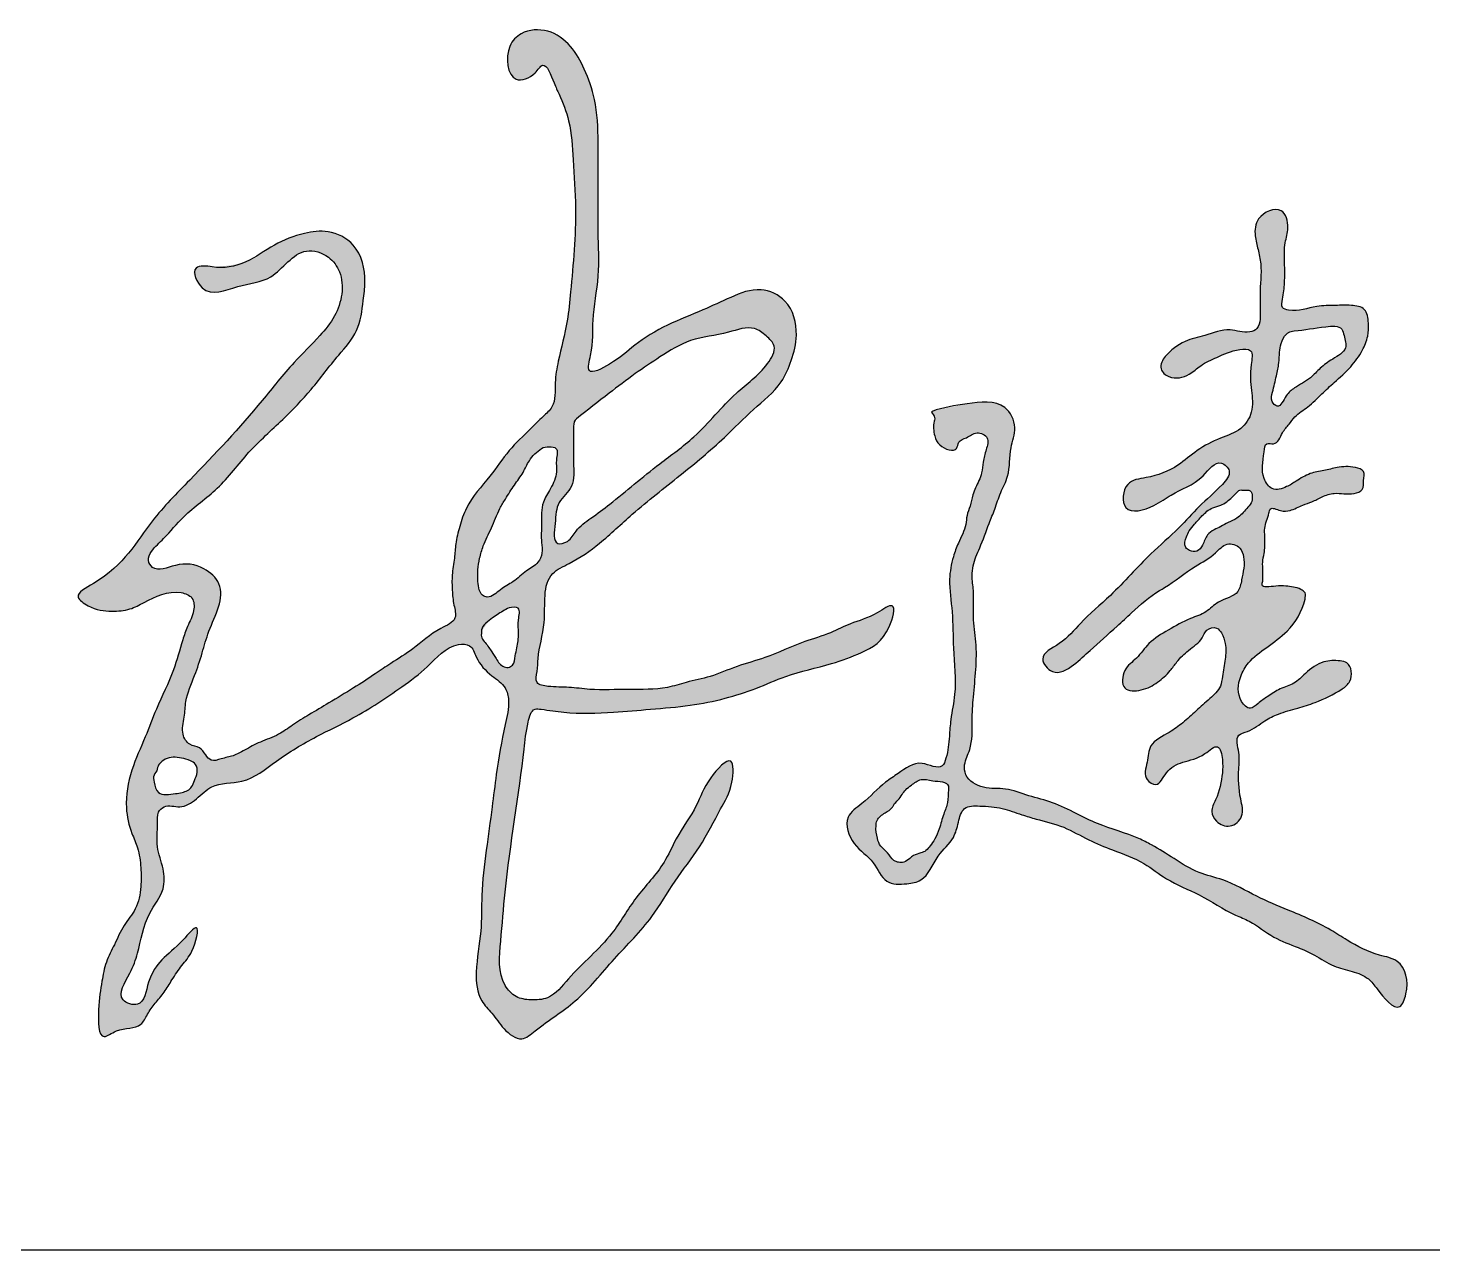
# Model space of a CAD drawing. Extents: x 30064 to 135164, y 17999 to 492668.
# Drawn here: x 110875 to 111765, y 93399 to 94173 of the extents above; entities that cross this region are included whole.
import ezdxf

# ---------------------------------------------------------------- set-up
doc = ezdxf.new("R2010")
doc.units = 0
doc.header["$LTSCALE"] = 1000
doc.header["$MEASUREMENT"] = 0
doc.layers.add('文字和字符', color=7, linetype='Continuous')

msp = doc.modelspace()

# ---------------------------------------------------------------- hatches: boundary and pattern name
at = {"layer": '文字和字符'}
h = msp.add_hatch(color=6, dxfattribs=at)
edge = h.paths.add_edge_path()
edge.add_spline(control_points=[(110992.05, 94021.71), (110992.28, 94021.67), (111017.17, 94022.82), (111029.92, 94036.47), (111048.63, 94043.16), (111066.48, 94045.61), (111085.33, 94035.94), (111089.84, 94016.17), (111087.33, 93998), (111085.42, 93980.56), (111069.83, 93963.8), (111055.59, 93944.19), (111036.12, 93923.92), (111014.35, 93904.97), (110997.1, 93880.74), (110975.28, 93866.48), (110963.29, 93851.01), (110954.31, 93843.35), (110950.58, 93836.08), (110956.01, 93827.5), (110970.38, 93834.87), (110985.75, 93832.92), (111003.1, 93817), (110990.72, 93795.71), (110985.76, 93776.96), (110980.86, 93762.02), (110974.82, 93748.96), (110974.81, 93736.12), (110971.91, 93726.65), (110976.9, 93718.38), (110984.26, 93717.79), (110987.66, 93712.98), (110991.4, 93707.75), (110998.37, 93710.48), (111005.35, 93711.62), (111013.45, 93716.04), (111022.67, 93721.19), (111033.77, 93724.68), (111043.26, 93731.89), (111053.97, 93738.34), (111066.94, 93746.09), (111081.09, 93754.5), (111094.14, 93762.99), (111106.42, 93771.45), (111121.1, 93780.35), (111132.18, 93791.33), (111147.8, 93797.4), (111144.79, 93808.12), (111143.98, 93816.79), (111143.77, 93826.94), (111145.59, 93836.61), (111146.12, 93847.02), (111148.78, 93857.61), (111153.85, 93873.3), (111167.58, 93887.52), (111179.39, 93905.59), (111191.91, 93917.21), (111200.74, 93926.38), (111210.05, 93934.29), (111208.65, 93948.14), (111211.84, 93966), (111217.21, 93984.95), (111220.15, 94017.51), (111223.38, 94051.57), (111220.69, 94087.78), (111219.56, 94112.03), (111213.09, 94128.61), (111208.06, 94138.96), (111202.9, 94153.93), (111195.74, 94142.06), (111179.61, 94136.33), (111177.04, 94160), (111188.69, 94171.89), (111205.53, 94173.07), (111219.91, 94162.32), (111228.74, 94146.3), (111235.76, 94125.85), (111236.69, 94105.57), (111236.55, 94086.38), (111236.65, 94067.46), (111236.26, 94043.44), (111237.84, 94016.16), (111232.27, 93989.17), (111233.84, 93971.8), (111228.11, 93951.7), (111248.36, 93961.91), (111259.69, 93972.99), (111280.45, 93985.75), (111301.58, 93993.46), (111320.4, 94002.67), (111338.65, 94009.94), (111358.7, 94000.6), (111363.82, 93980.29), (111359.49, 93962.83), (111352.01, 93945.24), (111334.29, 93931.57), (111314.21, 93910.76), (111288.07, 93889.07), (111260.69, 93868.03), (111238.92, 93847), (111222.01, 93835.23), (111200.09, 93825.54), (111205.03, 93798.09), (111198.19, 93778.35), (111198.28, 93766.18), (111196.07, 93757.17), (111207.5, 93755.37), (111217.79, 93755.72), (111235.12, 93753.16), (111255.73, 93754.53), (111276.61, 93753.54), (111293.36, 93759.05), (111308.54, 93761.84), (111324.51, 93769.1), (111345.15, 93774.45), (111364.15, 93783.88), (111382.82, 93788.92), (111397.96, 93797.03), (111409.91, 93799.41), (111426.42, 93811.55), (111420.26, 93786.32), (111405.16, 93777.48), (111381.27, 93768.89), (111358.23, 93764.23), (111336.62, 93754.28), (111316.45, 93747.84), (111294.05, 93743.37), (111270.31, 93741.59), (111243.81, 93739.12), (111220.08, 93738.41), (111204.31, 93740.99), (111194.31, 93742.21), (111191.07, 93729.63), (111187.43, 93693.88), (111178.83, 93644.8), (111175.12, 93596.13), (111172.43, 93571), (111184.06, 93558.48), (111194.21, 93556.88), (111207.45, 93557.86), (111222.26, 93577.32), (111244.23, 93594.78), (111259.83, 93623.15), (111277.44, 93640.44), (111286.51, 93661.87), (111299.47, 93679.21), (111304.42, 93695.68), (111322.97, 93715.49), (111321.84, 93691.26), (111312.78, 93676.44), (111301.7, 93653.78), (111284.68, 93633.01), (111269.97, 93606.74), (111246.17, 93583.79), (111224.25, 93555.78), (111202.84, 93543.2), (111187.5, 93529.78), (111175.99, 93538.82), (111170.21, 93548.38), (111159.93, 93558.24), (111158.37, 93577.86), (111162.99, 93599.52), (111162.32, 93625.63), (111165.52, 93651.82), (111169.15, 93677.3), (111172.34, 93703.92), (111176.14, 93726.36), (111180.74, 93744.52), (111178.14, 93756.66), (111167.58, 93763.17), (111159.81, 93771.61), (111156.46, 93782.89), (111141.16, 93782.76), (111129.68, 93768.35), (111107.96, 93752.4), (111084.7, 93737.01), (111056.7, 93723.88), (111033.65, 93710.21), (111013.91, 93693.46), (110992.71, 93695.51), (110982.63, 93684.41), (110972.35, 93677.92), (110962.69, 93681.7), (110956.86, 93675.75), (110957.8, 93666.41), (110956.01, 93654.3), (110961.49, 93641.16), (110962.26, 93625.42), (110949.05, 93610.42), (110946.24, 93590.25), (110940.33, 93573.75), (110929.47, 93557.53), (110949.01, 93551.46), (110950.53, 93570.2), (110960.26, 93584.04), (110970.84, 93591.47), (110985.43, 93609.31), (110980.22, 93587.26), (110972.79, 93579.55), (110966.68, 93570.51), (110961.85, 93562.11), (110955.89, 93555.33), (110951.01, 93548.73), (110946.04, 93537.99), (110933.67, 93540.68), (110919.69, 93529.4), (110919.69, 93554.06), (110921.64, 93566.76), (110924.36, 93581.48), (110930.42, 93592.6), (110935.42, 93604.5), (110944.61, 93614.94), (110947.16, 93628.24), (110946.99, 93641.26), (110945.52, 93652.88), (110939.94, 93664.75), (110936.13, 93681.45), (110940.06, 93702.85), (110949.4, 93722.7), (110957.24, 93744.26), (110967.46, 93763.85), (110972.09, 93781.96), (110976.34, 93794.58), (110980.8, 93802.55), (110980.61, 93812.84), (110966.26, 93818.01), (110952.95, 93811.46), (110939.65, 93804.12), (110926.87, 93803.2), (110916.06, 93804.64), (110902.91, 93813.87), (110935.35, 93829.86), (110947.77, 93856.32), (110986.08, 93894.89), (111016.33, 93927.16), (111041.65, 93959.67), (111058.64, 93976.04), (111073, 93993.15), (111076.87, 94014.29), (111065.94, 94029.59), (111045.95, 94035.67), (111032.28, 94012.18), (111008.15, 94011.19), (110987.84, 94000.16), (110975.35, 94024), (110991.93, 94021.73), (110992.05, 94021.71)], knot_values=[0, 0, 0, 0, 29.830329, 58.917813, 87.403057, 108.106156, 133.178165, 167.21185, 183.493575, 210.674955, 237.313626, 275.867732, 312.375317, 353.761043, 395.875537, 434.582879, 460.669761, 476.274997, 484.417806, 491.620343, 511.676156, 536.924503, 555.692553, 598.362356, 618.348177, 639.189191, 663.45492, 677.063063, 692.317653, 702.959274, 711.943659, 720.14469, 726.927846, 735.80548, 746.57076, 757.657127, 773.391329, 790.76732, 805.441898, 822.594095, 842.866694, 868.323001, 891.127033, 907.573393, 930.634575, 961.258613, 976.688727, 988.002723, 1001.170801, 1014.557807, 1029.617846, 1042.133039, 1057.768168, 1075.005198, 1109.99381, 1138.042246, 1164.89526, 1180.29965, 1191.874738, 1213.241442, 1232.349281, 1268.725268, 1294.322921, 1368.395782, 1410.724556, 1445.044845, 1469.944393, 1480.867815, 1499.328512, 1508.741629, 1526.286567, 1555.649157, 1570.573337, 1593.98259, 1617.984445, 1641.382666, 1669.439815, 1707.291974, 1725.035697, 1749.43332, 1786.029801, 1824.844218, 1863.911625, 1895.042411, 1908.396405, 1926.997455, 1954.733646, 1988.605585, 2022.407336, 2049.221687, 2076.673409, 2100.00089, 2131.565175, 2154.184674, 2175.023051, 2209.537897, 2244.846276, 2295.987218, 2350.394106, 2388.904508, 2420.906973, 2437.842954, 2481.538585, 2513.67034, 2525.068719, 2534.685067, 2544.923321, 2563.314623, 2581.768155, 2615.884833, 2650.046285, 2667.232328, 2688.872495, 2714.057646, 2739.784309, 2777.467879, 2801.534699, 2820.718126, 2846.219989, 2860.698517, 2879.243585, 2912.659008, 2940.608915, 2982.423161, 3010.685784, 3039.178412, 3070.401495, 3105.567192, 3138.040416, 3181.77967, 3202.070017, 3207.318711, 3220.228211, 3244.089956, 3371.102495, 3414.225609, 3453.462193, 3467.26996, 3480.300078, 3495.079726, 3519.973063, 3575.220664, 3613.131208, 3652.775903, 3675.917744, 3710.071084, 3737.577823, 3760.456026, 3779.026476, 3804.406012, 3842.427404, 3879.53793, 3916.903526, 3966.451123, 4017.131972, 4061.072175, 4074.638395, 4092.565028, 4109.947309, 4123.823044, 4149.665691, 4185.989873, 4217.238435, 4257.446297, 4295.790415, 4324.39685, 4369.00823, 4390.680082, 4401.809145, 4417.703641, 4439.204356, 4450.588858, 4460.404255, 4494.065203, 4522.530802, 4573.458554, 4609.521342, 4650.912748, 4685.917862, 4712.736046, 4730.120946, 4746.286022, 4759.95949, 4766.863435, 4776.672561, 4797.16942, 4817.291784, 4834.860476, 4859.323634, 4896.066848, 4914.918931, 4939.065769, 4952.349318, 4974.17708, 4996.946, 5022.500289, 5038.394722, 5059.260572, 5074.696393, 5090.132213, 5102.860644, 5115.363234, 5127.279907, 5137.839505, 5160.110254, 5171.91017, 5195.838718, 5221.384366, 5238.430758, 5255.298426, 5274.238989, 5291.838335, 5311.960699, 5328.55338, 5346.364767, 5359.960569, 5382.934513, 5416.477261, 5448.016954, 5474.30002, 5511.880375, 5539.40652, 5552.058861, 5566.94274, 5578.03298, 5588.729847, 5622.382906, 5636.081831, 5651.985781, 5673.57334, 5685.092373, 5703.046221, 5778.830378, 5827.289368, 5921.873186, 5965.463367, 5998.231583, 6019.778213, 6058.791881, 6074.951846, 6095.085564, 6133.666904, 6164.015928, 6195.290173, 6213.346315, 6227.672688, 6227.672688, 6227.672688, 6227.672688], degree=3, periodic=0)
edge = h.paths.add_edge_path(flags=16)
edge.add_spline(control_points=[(111200.68, 93906.69), (111200.58, 93906.63), (111191.79, 93899.3), (111189.37, 93891.16), (111183.1, 93883.31), (111178.4, 93875.72), (111173.09, 93866.83), (111169.3, 93856.5), (111163.95, 93846.42), (111161.39, 93837.36), (111160.14, 93830.26), (111160.24, 93823.89), (111160.7, 93818.51), (111162.23, 93813.63), (111168.57, 93811.5), (111174.51, 93817.85), (111183.32, 93822.06), (111190.33, 93829.21), (111198.39, 93833.28), (111201.68, 93840.49), (111200.16, 93848.84), (111201, 93859.47), (111200.14, 93871.83), (111206.96, 93881.42), (111210.92, 93890.76), (111209.51, 93898.94), (111211.58, 93907.03), (111205.71, 93908.44), (111200.72, 93906.72), (111200.68, 93906.69)], knot_values=[0, 0, 0, 0, 15.16178, 26.885115, 40.319645, 54.966413, 64.568744, 83.231373, 100.644648, 111.873825, 122.261764, 130.597594, 138.137919, 145.255344, 149.904189, 163.057972, 176.277051, 191.533217, 204.002706, 212.709306, 222.244258, 238.518955, 257.638434, 271.136509, 286.704711, 297.422187, 307.353728, 313.519692, 320.456367, 320.456367, 320.456367, 320.456367], degree=3, periodic=0)
edge = h.paths.add_edge_path(flags=16)
edge.add_spline(control_points=[(111222.77, 93925.56), (111223, 93925.73), (111244.43, 93942.46), (111258.97, 93953.52), (111276.61, 93965.39), (111295.44, 93977.11), (111316.19, 93978.49), (111333.63, 93985.32), (111342.88, 93978.37), (111350.63, 93970.95), (111340.93, 93954.55), (111320.62, 93940.78), (111300.92, 93915.25), (111277.23, 93898.58), (111259.56, 93884.23), (111245.29, 93872.35), (111232.73, 93863), (111222.65, 93855.93), (111218.71, 93847.55), (111207.14, 93844.63), (111209.89, 93860.72), (111209.75, 93872.73), (111222.31, 93882.45), (111220.75, 93895.85), (111220.85, 93907.07), (111221.35, 93915.27), (111220.36, 93920.97), (111222.73, 93925.52), (111222.77, 93925.56)], knot_values=[0, 0, 0, 0, 36.430419, 65.187197, 91.419752, 121.899033, 155.898168, 179.129599, 191.187594, 202.563458, 218.937757, 256.902618, 310.337733, 348.658026, 377.380118, 405.122206, 425.745844, 443.117225, 454.890005, 463.601594, 481.231921, 499.962837, 517.902498, 538.606138, 551.160941, 565.957672, 570.889886, 577.866804, 577.866804, 577.866804, 577.866804], degree=3, periodic=0)
edge = h.paths.add_edge_path(flags=16)
edge.add_spline(control_points=[(111162.62, 93790.46), (111162.61, 93790.57), (111168.49, 93800.19), (111174.93, 93802.68), (111180.16, 93806.15), (111187.98, 93806.59), (111185.36, 93797.02), (111186.47, 93789.47), (111185.44, 93781.54), (111183.84, 93775.11), (111183.55, 93769.78), (111179.46, 93767.45), (111174.61, 93768.88), (111171.79, 93773.99), (111168.64, 93778.51), (111165.68, 93783.38), (111162.01, 93785.51), (111162.62, 93790.44), (111162.62, 93790.46)], knot_values=[0, 0, 0, 0, 13.966431, 26.642221, 32.867363, 40.668687, 50.865474, 62.813241, 75.541774, 82.709236, 91.158043, 95.563358, 100.25464, 110.515602, 118.401257, 123.681007, 133.675528, 136.491121, 136.491121, 136.491121, 136.491121], degree=3, periodic=0)
edge = h.paths.add_edge_path(flags=16)
edge.add_spline(control_points=[(110957.19, 93703.53), (110957.2, 93703.61), (110962.73, 93713.12), (110971.19, 93710.81), (110977.59, 93709.29), (110982.3, 93706.69), (110982.99, 93701.15), (110980.73, 93696.74), (110979.17, 93691.1), (110973.74, 93688.67), (110966.83, 93687.81), (110957.34, 93685.98), (110955.31, 93694.72), (110954.29, 93699.24), (110957.19, 93703.48), (110957.19, 93703.53)], knot_values=[0, 0, 0, 0, 11.122688, 25.410392, 33.76565, 39.259742, 46.34399, 54.032835, 60.099225, 69.754386, 75.753906, 90.734986, 100.54138, 106.793197, 112.698594, 112.698594, 112.698594, 112.698594], degree=3, periodic=0)
h = msp.add_hatch(color=6, dxfattribs=at)
edge = h.paths.add_edge_path()
edge.add_spline(control_points=[(111595.89, 93964.98), (111596, 93965.11), (111608.52, 93976.67), (111621.6, 93977.7), (111635.77, 93983.94), (111646.79, 93979.11), (111655.06, 93982.32), (111656.64, 93992.13), (111655.21, 94005.37), (111657.45, 94020.41), (111654.78, 94032.7), (111652.29, 94041.99), (111653.13, 94054.36), (111670.68, 94061.98), (111674.86, 94046.67), (111671.07, 94036.33), (111671.53, 94024.41), (111671.76, 94012.21), (111670.78, 94003.48), (111668.92, 93995.6), (111679.35, 93992.66), (111689.63, 93997.32), (111703.32, 93997.24), (111713.05, 93997.73), (111723.58, 93996.11), (111724.84, 93986.15), (111724.64, 93977.42), (111720.6, 93967.72), (111713.39, 93957.75), (111703.87, 93949.43), (111694.78, 93940.99), (111687.03, 93933.05), (111678.68, 93928.18), (111674.3, 93921.64), (111669.43, 93916.77), (111666.94, 93908.23), (111659.01, 93911.01), (111658.28, 93899.34), (111655.89, 93890.75), (111663.24, 93879.14), (111672.51, 93881.98), (111679.64, 93886.48), (111687.15, 93891.28), (111696.33, 93892.44), (111705.77, 93895.19), (111713.97, 93895.58), (111722.98, 93892.8), (111721.17, 93886.35), (111721.91, 93880.1), (111712.92, 93876.9), (111704.53, 93879.27), (111695.35, 93876.44), (111689.26, 93872.79), (111682.16, 93870.83), (111675.88, 93867.07), (111669.1, 93866.68), (111662.34, 93870.24), (111661.16, 93862.89), (111658.55, 93857.89), (111659.03, 93850.54), (111659.08, 93845.25), (111658.57, 93839.76), (111657.4, 93834.79), (111657.75, 93829.86), (111657.54, 93825.8), (111657.94, 93822.86), (111656, 93817.77), (111666.07, 93819.93), (111673.1, 93819.49), (111679.9, 93818.77), (111685.18, 93815.33), (111683.33, 93804.14), (111675.5, 93791.76), (111660.65, 93780.82), (111649.04, 93772.79), (111642.21, 93760.72), (111640.89, 93749), (111649.52, 93740.22), (111655.25, 93745.91), (111661.2, 93749.81), (111668.56, 93754.8), (111677.87, 93757.29), (111685.48, 93765.26), (111694.92, 93772.35), (111704.61, 93772.47), (111713.92, 93770.94), (111714.96, 93759.46), (111704.66, 93751.68), (111693.25, 93746.4), (111679.46, 93741.81), (111668.45, 93739.2), (111657.71, 93733.92), (111650.87, 93727.69), (111639.45, 93725.32), (111643.39, 93713.56), (111642.01, 93700.98), (111642.48, 93687.44), (111646.63, 93673.68), (111637.29, 93665.57), (111628.3, 93669.29), (111624.01, 93677.01), (111629.85, 93687.02), (111632.1, 93698.48), (111632.55, 93708.96), (111629.95, 93721.18), (111618.86, 93710.36), (111607.88, 93708.83), (111596.28, 93703.34), (111591.81, 93691.37), (111581.37, 93697.61), (111584.98, 93707.81), (111585.26, 93720.46), (111597.81, 93725.85), (111607.26, 93732.91), (111615.59, 93740.55), (111623.65, 93747.85), (111631.28, 93754.46), (111632.11, 93764.01), (111634.17, 93772.7), (111634.55, 93782.3), (111632.28, 93789.03), (111628.32, 93794.06), (111621.45, 93792.43), (111618.97, 93784.43), (111610.64, 93779.35), (111603.84, 93772.47), (111598.47, 93764.76), (111591.04, 93758.03), (111581.88, 93753.05), (111567.63, 93752.46), (111568.93, 93767.41), (111578.48, 93773.58), (111585.49, 93784.51), (111598.16, 93791.78), (111609.97, 93798.76), (111622.04, 93802.28), (111629.76, 93811.18), (111642.37, 93813.04), (111644.73, 93825.98), (111646.84, 93835.13), (111643.55, 93844.9), (111634.09, 93847.76), (111626.6, 93838.21), (111612.23, 93831.21), (111601.2, 93821.86), (111586.78, 93813.53), (111576.91, 93804.98), (111562.98, 93791.62), (111550.11, 93780.81), (111538.65, 93769.48), (111525.35, 93761.37), (111514.1, 93775.63), (111531.86, 93783.44), (111542.91, 93797.93), (111564.51, 93815.57), (111583.21, 93837.63), (111603.53, 93854.61), (111617.67, 93870.9), (111629.09, 93880.23), (111638.95, 93891.67), (111628.93, 93901.19), (111617.78, 93884.32), (111601.95, 93879.79), (111588.66, 93869.16), (111567.28, 93863.37), (111569.43, 93886.63), (111587.45, 93888.08), (111602.66, 93894.07), (111616.21, 93906.14), (111629.8, 93913.45), (111644.08, 93917.63), (111652.08, 93929.88), (111650.3, 93944.73), (111649.15, 93956.06), (111652.27, 93970.01), (111639.19, 93969.48), (111630.01, 93964.93), (111618.68, 93960.12), (111610.58, 93952.23), (111600.18, 93950.29), (111590.68, 93956.35), (111595.83, 93964.91), (111595.89, 93964.98)], knot_values=[0, 0, 0, 0, 21.814226, 40.014518, 62.705103, 80.181203, 87.059593, 95.960741, 117.525979, 144.48919, 157.446323, 169.514731, 184.787555, 205.834293, 221.965238, 235.360358, 252.742704, 270.71375, 285.202589, 292.391017, 298.294038, 323.168932, 339.890762, 353.677583, 365.620364, 378.129251, 389.526685, 402.989381, 420.611403, 440.531037, 455.37129, 472.336878, 486.5792, 494.822314, 504.352288, 516.704907, 522.699181, 530.27695, 553.639261, 565.149337, 577.864888, 587.528817, 601.603428, 613.797645, 625.753182, 641.937729, 649.9788, 657.766267, 665.645468, 673.686615, 691.069983, 702.267642, 712.223711, 720.551303, 732.907569, 741.299569, 750.370401, 754.159277, 767.819998, 775.008381, 783.993926, 790.014194, 797.893351, 805.081778, 810.473088, 814.666318, 817.720913, 829.769177, 838.760629, 852.283854, 856.964277, 862.355586, 894.641394, 917.573479, 938.655869, 952.338385, 974.413595, 984.091028, 992.098792, 1002.565424, 1015.429981, 1028.359865, 1041.617731, 1060.692449, 1075.149999, 1081.330321, 1097.650211, 1107.252151, 1133.82575, 1149.932866, 1167.658992, 1180.945792, 1198.851742, 1207.212315, 1222.48382, 1236.906949, 1263.262694, 1278.557776, 1291.815576, 1304.435541, 1313.922398, 1324.654884, 1349.142625, 1361.020488, 1372.838601, 1385.371679, 1406.33795, 1423.525104, 1437.340436, 1446.079862, 1461.351368, 1476.168885, 1496.200813, 1510.803882, 1526.560496, 1542.662576, 1557.114579, 1565.766985, 1581.249459, 1594.824166, 1604.755407, 1610.756543, 1619.414177, 1627.419657, 1643.634371, 1658.03725, 1667.713087, 1682.728431, 1698.677316, 1713.209272, 1728.480822, 1743.495369, 1760.340716, 1781.062409, 1803.083586, 1817.90876, 1831.829559, 1851.204785, 1861.937228, 1882.369986, 1890.726834, 1902.273459, 1915.005119, 1936.427946, 1969.389218, 1974.338724, 2005.754245, 2023.168452, 2055.026844, 2074.268902, 2093.867831, 2107.78631, 2127.599717, 2153.412209, 2189.440129, 2240.453356, 2274.08225, 2299.89394, 2328.106323, 2341.387876, 2350.989816, 2370.530551, 2403.28468, 2421.19063, 2445.869309, 2466.302067, 2483.491087, 2513.600141, 2534.81948, 2557.988589, 2577.732832, 2594.915337, 2613.696208, 2636.660478, 2648.798069, 2658.352665, 2679.53953, 2695.582632, 2708.030864, 2726.091721, 2735.787779, 2747.159611, 2747.159611, 2747.159611, 2747.159611], degree=3, periodic=0)
edge = h.paths.add_edge_path(flags=16)
edge.add_spline(control_points=[(111642.59, 93880.05), (111642.55, 93880), (111636.64, 93874.29), (111632.55, 93870.73), (111624.66, 93869.21), (111619.34, 93864.35), (111614.81, 93859.13), (111611.16, 93854.87), (111608.82, 93850.17), (111607.52, 93844.66), (111611.6, 93841.46), (111616.46, 93840.88), (111620.27, 93845.95), (111621.66, 93851.82), (111626.59, 93855.34), (111631.4, 93857.07), (111635.83, 93860.2), (111642.49, 93862.32), (111646.41, 93867.71), (111650.66, 93871.94), (111651.35, 93876.08), (111650, 93880.97), (111646.41, 93880.24), (111642.61, 93880.07), (111642.59, 93880.05)], knot_values=[0, 0, 0, 0, 8.439041, 20.62857, 28.097042, 39.877603, 49.765051, 57.178901, 62.854461, 72.258155, 76.58164, 82.950578, 90.312624, 100.188639, 107.6845, 114.090351, 121.535477, 130.11106, 142.317774, 148.462757, 154.387511, 159.526625, 165.895648, 169.459976, 169.459976, 169.459976, 169.459976], degree=3, periodic=0)
edge = h.paths.add_edge_path(flags=16)
edge.add_spline(control_points=[(111672.65, 93979.04), (111672.6, 93978.99), (111668.56, 93972.98), (111668.39, 93967.48), (111667.93, 93960.34), (111666.16, 93951.99), (111664.42, 93944.05), (111662.28, 93936.87), (111668.43, 93931.04), (111671.89, 93940.75), (111678.77, 93946.03), (111687.4, 93950.34), (111694.24, 93958.07), (111701.73, 93963.55), (111711.96, 93968.89), (111709.37, 93977.03), (111707.77, 93984.91), (111692.9, 93983.58), (111682.63, 93980.94), (111674.74, 93981.22), (111672.67, 93979.05), (111672.65, 93979.04)], knot_values=[0, 0, 0, 0, 9.334311, 17.140719, 26.361451, 38.018579, 52.789195, 61.01517, 67.124154, 79.068588, 89.242621, 105.885881, 117.802758, 131.460083, 146.451071, 157.202444, 163.309657, 177.435607, 205.630785, 210.588468, 213.165382, 213.165382, 213.165382, 213.165382], degree=3, periodic=0)
h = msp.add_hatch(color=6, dxfattribs=at)
edge = h.paths.add_edge_path()
edge.add_spline(control_points=[(111448.12, 93930.22), (111448.36, 93930.3), (111473.36, 93936.2), (111493.06, 93938.04), (111502.75, 93920.11), (111496.53, 93905.68), (111498.03, 93890.98), (111491.3, 93878.89), (111488.15, 93868.65), (111483.36, 93857.11), (111479.87, 93846.85), (111474.93, 93836.36), (111472.82, 93827.06), (111475.1, 93814.35), (111473.54, 93800.22), (111477.59, 93777.88), (111474.66, 93755.74), (111473.2, 93733.15), (111474.03, 93718.19), (111468.14, 93707.76), (111469.2, 93697.08), (111480.86, 93690.39), (111495.22, 93692.08), (111509.46, 93686.17), (111524.97, 93682.82), (111539.02, 93675.57), (111556.71, 93666.74), (111573.6, 93662.52), (111589.56, 93654.42), (111601.8, 93646.55), (111616.24, 93637.39), (111635.34, 93633.4), (111653.03, 93622.74), (111676.26, 93613.25), (111695.9, 93604.97), (111714.01, 93593.11), (111727.64, 93585.97), (111747.37, 93582.49), (111750.93, 93565.85), (111743.62, 93547.16), (111731.47, 93562.28), (111724.61, 93571.75), (111714.02, 93575.75), (111701.82, 93578.17), (111691.42, 93585.62), (111678.5, 93591.24), (111663.69, 93596.45), (111652.08, 93606.35), (111635.06, 93612.89), (111618.76, 93624.13), (111597.85, 93632.16), (111581.62, 93645.31), (111564.13, 93651.65), (111546.83, 93658.45), (111531.74, 93667.62), (111516.8, 93670.96), (111503.88, 93674.9), (111492.17, 93679.31), (111480.42, 93680.16), (111467.36, 93680.41), (111464.71, 93669.38), (111461.98, 93658.21), (111450.15, 93648.6), (111444.92, 93633.02), (111431.09, 93630.45), (111417.43, 93630.27), (111411.55, 93646.43), (111397.62, 93654.23), (111391.07, 93673.07), (111406.55, 93683.09), (111415.56, 93693.58), (111428.53, 93701.75), (111439.53, 93710.82), (111453.94, 93701.85), (111458.29, 93713.6), (111459, 93723.05), (111459.96, 93736.79), (111464.07, 93755.09), (111461.05, 93778.08), (111461.64, 93802.43), (111458.16, 93821.75), (111460.81, 93836.51), (111465.01, 93847.86), (111469.72, 93856.07), (111469.92, 93864.49), (111472.61, 93870.41), (111473.85, 93878.2), (111477.24, 93884.86), (111480.01, 93891.68), (111480.27, 93898.6), (111482.2, 93905.47), (111484.95, 93913.92), (111475.98, 93918.2), (111470.84, 93913.29), (111464.46, 93911.84), (111464.23, 93903.29), (111452.6, 93907.42), (111449.15, 93915.24), (111448.97, 93922.26), (111450.03, 93926.85), (111448.09, 93930.21), (111448.12, 93930.22)], knot_values=[0, 0, 0, 0, 31.567408, 64.804615, 84.514899, 102.449572, 127.665217, 143.393176, 158.761139, 172.306084, 195.386314, 203.777391, 220.63047, 233.896682, 257.032253, 279.176201, 327.700844, 348.661996, 374.096735, 388.033075, 396.915328, 415.877792, 435.250381, 456.66983, 478.431065, 501.305126, 522.015154, 560.722472, 573.046245, 596.2976, 621.456877, 643.421109, 676.452722, 706.559804, 747.979879, 764.804525, 796.369237, 812.756663, 842.42195, 854.740888, 879.873646, 891.588111, 907.370515, 923.988969, 943.623296, 959.405623, 982.733778, 1008.381509, 1021.700495, 1058.208083, 1090.24983, 1114.093944, 1144.201026, 1166.925646, 1191.573171, 1217.002209, 1229.971469, 1248.063792, 1268.029249, 1281.440462, 1294.753802, 1308.690116, 1329.858381, 1355.865323, 1368.43417, 1386.209945, 1406.30905, 1430.06276, 1453.845898, 1470.989804, 1499.087867, 1512.54167, 1535.266273, 1553.042048, 1560.571233, 1580.172383, 1594.917168, 1617.197884, 1657.975453, 1689.943564, 1718.67234, 1738.776712, 1751.36341, 1769.195262, 1777.025624, 1785.794542, 1795.901638, 1809.568461, 1816.675984, 1826.397683, 1837.686133, 1847.881877, 1857.816128, 1868.115168, 1875.917125, 1881.585263, 1896.597226, 1905.82176, 1918.671785, 1923.218896, 1927.782629, 1927.782629, 1927.782629, 1927.782629], degree=3, periodic=0)
edge = h.paths.add_edge_path(flags=17)
edge.add_spline(control_points=[(111418.38, 93675.81), (111418.32, 93675.77), (111412.65, 93672.12), (111412.55, 93666.15), (111412.98, 93660.44), (111415.22, 93654.1), (111420.48, 93650.87), (111422.73, 93645.75), (111426.95, 93644.31), (111430.76, 93644.26), (111433.63, 93646.7), (111436.83, 93649.26), (111440.55, 93650.21), (111444.58, 93651.69), (111447.1, 93655.36), (111450.46, 93659.58), (111453.12, 93666.55), (111455.06, 93674.42), (111458.57, 93682.47), (111458.2, 93688.37), (111458.98, 93695.83), (111448.9, 93695.5), (111441.23, 93698.05), (111435.57, 93693.82), (111431.5, 93690.78), (111428.95, 93687.26), (111426.85, 93683.84), (111423.97, 93681.64), (111422.71, 93678.17), (111418.43, 93675.85), (111418.38, 93675.81)], knot_values=[0, 0, 0, 0, 9.663903, 14.696519, 25.589324, 33.287033, 41.448102, 50.312117, 54.669885, 59.317586, 65.471876, 69.610934, 76.339168, 81.250991, 86.994431, 94.228062, 103.814692, 117.550507, 128.275999, 139.362893, 142.658643, 157.109971, 167.517587, 177.222957, 183.783609, 188.977779, 195.04957, 200.641099, 203.083872, 211.139425, 211.139425, 211.139425, 211.139425], degree=3, periodic=0)

# ---------------------------------------------------------------- linework, layer by layer
msp.add_line((105180.82, 93398.87), (113180.82, 93398.87))
at = {"layer": '文字和字符', "color": 6}
for points, start_tangent, end_tangent in [([(110992.05, 94021.71), (111013.31, 94024.9), (111031.38, 94035.52), (111050.51, 94042.96), (111065.39, 94044.02), (111081.34, 94035.52), (111088.78, 94012.15), (111087.72, 94000.47), (111083.46, 93981.35), (111072.15, 93965.84), (111054.76, 93944.17), (111036.69, 93925.04), (111015.3, 93904.26), (110995.24, 93881.49), (110973.98, 93863.43), (110961.22, 93849.62), (110953.58, 93841.37), (110951.65, 93835.83), (110954.26, 93831.35), (110968.66, 93832.63), (110986.73, 93830.5), (110996.3, 93820.94), (110989.96, 93790.85), (110985.66, 93777.11), (110980.85, 93762.88), (110975.32, 93746.29), (110974.34, 93736.53), (110973.52, 93725.57), (110977.84, 93719.23), (110983.89, 93716.93), (110987.93, 93712.61), (110991.38, 93709.16), (110997.72, 93710.02), (111005.22, 93712.03), (111012.42, 93715.49), (111022.5, 93720.67), (111034.03, 93725.57), (111042.87, 93731.37), (111053.33, 93737.95), (111065.87, 93745.44), (111081.57, 93754.94), (111095.36, 93763.88), (111105.2, 93770.49), (111119.03, 93779.7), (111136.89, 93792.66), (111145.83, 93799.28), (111145.21, 93807.41), (111144.09, 93816.84), (111144.09, 93826.48), (111145.44, 93837.25), (111146.34, 93846.23), (111148.81, 93857.22), (111153.07, 93868.89), (111167.99, 93889.21), (111180.21, 93905.31), (111193.7, 93919.19), (111201.62, 93926.97), (111207.27, 93933.1), (111209.36, 93948.36), (111211.29, 93961.99), (111216.97, 93987.59), (111219.11, 94005.91), (111222.19, 94059.2), (111220.71, 94089.67), (111217.84, 94114.23), (111211.79, 94131.13), (111208.59, 94138.32), (111201.39, 94149.51), (111196.6, 94144.71), (111184.6, 94140.72), (111180.6, 94161.5), (111187.8, 94169.49), (111204.59, 94171.09), (111218.99, 94161.5), (111227.78, 94147.11), (111234.18, 94127.93), (111236.58, 94100.76), (111236.58, 94087.97), (111236.58, 94070.39), (111236.58, 94044.02), (111236.58, 94016.04), (111233.38, 93988.07), (111231.78, 93965.69), (111230.98, 93956.1), (111243.78, 93960.1), (111259.77, 93972.09), (111280.57, 93984.88), (111302.96, 93994.47), (111320.55, 94002.46), (111339.74, 94007.25), (111354.94, 94000.06), (111362.14, 93978.48), (111358.94, 93962.5), (111352.54, 93948.91), (111334.95, 93931.33), (111316.55, 93913.75), (111288.56, 93889.77), (111258.17, 93865), (111237.38, 93846.62), (111218.19, 93833.83), (111207.79, 93827.44), (111202.33, 93796.42), (111198.47, 93773.59), (111197.84, 93765.4), (111197.84, 93758.47), (111204.77, 93755.95), (111218.01, 93755.32), (111231.25, 93754.06), (111255.83, 93754.06), (111280.42, 93755.32), (111292.4, 93758.47), (111307.53, 93762.25), (111324.55, 93768.55), (111342.2, 93774.22), (111367.42, 93784.3), (111383.81, 93789.97), (111396.42, 93795.64), (111413.44, 93802.57), (111422.89, 93806.98), (111421, 93793.75), (111403.35, 93777.37), (111384.44, 93770.44), (111355.44, 93762.25), (111336.53, 93754.69), (111316.98, 93748.39), (111294.92, 93743.98), (111269.7, 93741.46), (111246.38, 93739.57), (111214.86, 93739.57), (111200.36, 93741.46), (111196.58, 93741.46), (111192.16, 93733.27), (111189.64, 93716.26), (111177.64, 93625.52), (111174.82, 93594.57), (111177.64, 93566.44), (111184.68, 93559.4), (111193.83, 93557.29), (111204.38, 93558.7), (111217.76, 93570.66), (111245.21, 93599.5), (111260.69, 93622), (111278.29, 93644.51), (111286.03, 93659.28), (111298.7, 93680.38), (111307.85, 93697.97), (111320.52, 93708.52), (111321.22, 93695.16), (111314.18, 93678.27), (111300.81, 93654.36), (111285.33, 93632.55), (111270.55, 93610.05), (111246.88, 93583.31), (111221.98, 93556.59), (111196.64, 93537.6), (111188.2, 93532.67), (111176.93, 93539.01), (111169.19, 93548.85), (111162.86, 93556.59), (111159.34, 93574.88), (111162.15, 93600.9), (111162.86, 93623.41), (111165.67, 93652.25), (111169.36, 93679.63), (111172.01, 93700.08), (111177.64, 93731.73), (111179.75, 93747.21), (111177.64, 93754.94), (111169.19, 93762.68), (111159.34, 93774.64), (111155.12, 93781.67), (111148.08, 93782.38), (111128.26, 93768.39), (111112.18, 93755.65), (111081.21, 93735.95), (111058.08, 93724.1), (111032.65, 93708.52), (111010.83, 93695.86), (110991.82, 93692.34), (110981.97, 93684.61), (110971.41, 93679.68), (110961.56, 93679.68), (110958.04, 93676.16), (110957.34, 93669.13), (110957.34, 93654.36), (110960.85, 93640.29), (110960.85, 93627.63), (110952.41, 93612.16), (110944.67, 93586.84), (110939.74, 93574.17), (110935.52, 93557.29), (110944.67, 93554.48), (110951.7, 93568.55), (110960.15, 93582.61), (110973.52, 93595.28), (110981.97, 93603.01), (110979.15, 93588.24), (110972.82, 93579.1), (110966.49, 93569.95), (110961.56, 93562.22), (110955.93, 93555.18), (110951, 93548.15), (110946.78, 93541.82), (110931.29, 93537.6), (110923.55, 93534.08), (110920.03, 93550.96), (110922.14, 93569.25), (110924.96, 93581.21), (110930.01, 93592.26), (110936.22, 93604.42), (110943.26, 93614.97), (110946.78, 93629.04), (110946.78, 93641), (110944.67, 93653.66), (110941.15, 93662.8), (110937.63, 93678.98), (110941.15, 93702.89), (110949.59, 93723.99), (110956.63, 93741.58), (110967.45, 93766.41), (110973.31, 93785.36), (110976.39, 93793.94), (110980.21, 93803.96), (110979.17, 93811.89), (110972.28, 93815.33), (110948.83, 93809.13), (110939.87, 93805), (110928.49, 93803.62), (110913.32, 93807.06), (110907.11, 93812.58), (110916.77, 93821.19), (110954.21, 93860.95), (110977.79, 93886.71), (111023.69, 93937.09), (111043.89, 93961.16), (111060.2, 93978.23), (111069.52, 93990.65), (111072.63, 94018.59), (111065.64, 94027.91), (111051.66, 94031.79), (111029.13, 94015.49), (111008.16, 94009.28), (110985.64, 94008.5), (110981.75, 94020.92), (110992.05, 94021.71)], (0.984905, -0.173097), (0.984905, -0.173097)), ([(111595.89, 93964.98), (111608.41, 93974.47), (111620.94, 93978.36), (111636.92, 93981.81), (111649.45, 93980.52), (111653.94, 93982.62), (111655.93, 93988.72), (111655.93, 94004.26), (111656.36, 94023.69), (111654.66, 94032.87), (111652.91, 94041.39), (111655.07, 94052.18), (111669.32, 94057.36), (111673.64, 94046.57), (111671.91, 94037.07), (111671.48, 94024.55), (111671.48, 94011.6), (111670.19, 94001.24), (111670.19, 93996.06), (111674.07, 93994.33), (111691.85, 93996.64), (111703.88, 93997.35), (111713.82, 93997.35), (111722.02, 93994.76), (111724.62, 93986.13), (111724.18, 93977.93), (111720.73, 93968.86), (111713.38, 93958.5), (111703.02, 93948.57), (111695.2, 93941.27), (111686.17, 93933.03), (111678.08, 93926.71), (111674.38, 93922.07), (111670.19, 93916.63), (111664.57, 93909.72), (111660.25, 93909.72), (111658.52, 93904.54), (111658.52, 93887.7), (111663.71, 93881.23), (111672.78, 93882.52), (111678.83, 93885.98), (111687.77, 93890.75), (111696.35, 93892.68), (111704.74, 93894.61), (111716.41, 93894.61), (111721.59, 93892.02), (111721.59, 93886.41), (111720.73, 93880.8), (111715.54, 93878.21), (111703.02, 93878.21), (111695.24, 93876.05), (111688.79, 93872.91), (111683.15, 93870.87), (111674.94, 93867.41), (111668.89, 93867.41), (111662.41, 93868.28), (111661.55, 93865.69), (111658.95, 93856.19), (111658.95, 93851.01), (111658.95, 93844.53), (111658.52, 93840.22), (111657.66, 93834.61), (111657.66, 93829.42), (111657.66, 93825.54), (111657.66, 93822.52), (111657.23, 93820.36), (111665.87, 93819.5), (111672.35, 93819.5), (111681.85, 93817.34), (111684.44, 93815.18), (111684.44, 93811.29), (111673.06, 93791), (111660.21, 93780.61), (111648.59, 93770.82), (111643.69, 93762.26), (111644.3, 93746.37), (111649.81, 93742.09), (111654.71, 93745.15), (111660.81, 93749.57), (111668.78, 93754.32), (111677.34, 93757.98), (111684.68, 93764.1), (111696.31, 93771.44), (111706.71, 93772.05), (111710.99, 93770.82), (111712.83, 93759.21), (111707.93, 93754.32), (111690.8, 93745.76), (111679.79, 93742.09), (111667.55, 93738.42), (111658.99, 93734.14), (111647.98, 93727.41), (111642.47, 93724.97), (111642.47, 93713.96), (111642.47, 93703.57), (111643.69, 93684.62), (111644.3, 93673.61), (111636.96, 93667.5), (111628.4, 93670.55), (111625.34, 93676.67), (111627.79, 93684), (111632.07, 93701.12), (111632.07, 93709.68), (111629.01, 93717.63), (111621.06, 93713.35), (111606.98, 93707.85), (111596.58, 93701.12), (111589.85, 93693.79), (111584.35, 93696.84), (111584.35, 93707.85), (111586.79, 93718.24), (111598.42, 93726.8), (111606.98, 93732.92), (111615.49, 93740.44), (111624.11, 93748.2), (111630.84, 93756.15), (111632.07, 93762.26), (111633.9, 93773.27), (111633.9, 93783.05), (111631.46, 93789.78), (111628.4, 93792.84), (111622.28, 93791.61), (111619.22, 93786.72), (111610.65, 93778.77), (111603.31, 93771.44), (111599.03, 93765.93), (111591.08, 93758.6), (111580.68, 93753.7), (111570.27, 93754.93), (111570.27, 93765.93), (111577.62, 93773.88), (111585.57, 93783.05), (111597.81, 93791.61), (111611.88, 93798.95), (111621.67, 93803.23), (111629.62, 93809.34), (111641.86, 93816.07), (111644.3, 93823.41), (111645.53, 93838.08), (111643.08, 93843.58), (111635.13, 93846.03), (111627.79, 93840.53), (111614.94, 93831.97), (111595.36, 93818.51), (111592.3, 93816.68), (111574.56, 93802.62), (111565.38, 93794.06), (111548.25, 93778.77), (111537.85, 93769.6), (111524.39, 93765.32), (111518.27, 93773.27), (111528.67, 93783.05), (111542.13, 93795.89), (111561.1, 93813.62), (111586.79, 93839.91), (111604.54, 93856.42), (111617.38, 93869.87), (111632.07, 93883.94), (111636.35, 93892.5), (111631.46, 93897.39), (111619.83, 93889.44), (111599.64, 93877.21), (111588.63, 93870.48), (111570.89, 93869.26), (111572.11, 93883.94), (111583.73, 93888.22), (111603.92, 93896.16), (111616.16, 93905.34), (111630.84, 93913.28), (111643.69, 93919.4), (111650.42, 93929.79), (111650.5, 93943.33), (111650.29, 93959.87), (111649.91, 93968.61), (111643.06, 93969.37), (111628.62, 93964.43), (111618.35, 93959.11), (111611.13, 93953.79), (111598.2, 93952.27), (111593.26, 93957.21), (111595.89, 93964.98)], (0.662995, 0.748624), (0.662995, 0.748624)), ([(111222.77, 93925.56), (111243.5, 93941.67), (111260.08, 93954.1), (111275.74, 93964.68), (111295.13, 93975.02), (111319.04, 93980.34), (111335.63, 93982.64), (111343, 93978.03), (111348.06, 93971.59), (111343.92, 93960.54), (111324.11, 93941.67), (111297.23, 93914.1), (111275.56, 93896.97), (111259.4, 93884.04), (111243.88, 93871.44), (111231.98, 93862.54), (111222.54, 93854.32), (111217.04, 93847.85), (111210.9, 93846.56), (111209.28, 93859.16), (111211.87, 93872.41), (111219.63, 93882.75), (111220.92, 93897.62), (111220.92, 93906.66), (111220.92, 93917.33), (111220.92, 93920.88), (111222.77, 93925.56)], (0.790786, 0.612093), (0.790786, 0.612093)), ([(111672.65, 93979.04), (111669.36, 93973.17), (111668.37, 93967.63), (111667.83, 93961.01), (111666.31, 93952.75), (111663.87, 93942.39), (111663.58, 93936.46), (111666.83, 93933.5), (111672.46, 93940.02), (111677.79, 93945.05), (111687.87, 93951.56), (111694.09, 93957.48), (111701.97, 93963.37), (111710.08, 93970.51), (111709.19, 93978.21), (111707.71, 93982.35), (111697.64, 93983.83), (111677.5, 93981.17), (111674.04, 93980.27), (111672.65, 93979.04)], (-0.774883, -0.632104), (-0.774883, -0.632104)), ([(111448.12, 93930.22), (111470.37, 93934.99), (111494.2, 93932.6), (111500.56, 93919.9), (111498.17, 93907.2), (111496.02, 93889.16), (111491.64, 93878.7), (111487.85, 93868.3), (111484.31, 93859.2), (111478.31, 93843.68), (111475.93, 93838.13), (111473.55, 93826.22), (111474.34, 93816.69), (111474.34, 93800.02), (111475.93, 93784.14), (111474.34, 93749.21), (111473.55, 93734.12), (111471.96, 93715.86), (111468.78, 93706.33), (111469.57, 93699.98), (111480.7, 93692.04), (111494.61, 93690.89), (111509.46, 93686.67), (111524.5, 93682.23), (111539.49, 93675.37), (111552.99, 93669.02), (111579.21, 93659.49), (111587.15, 93655.52), (111601.45, 93646.79), (111617.34, 93638.05), (111632.44, 93633.29), (111653.89, 93622.97), (111673.75, 93614.24), (111700.76, 93601.53), (111711.09, 93595.18), (111731.74, 93585.66), (111742.87, 93581.69), (111748.43, 93561.04), (111744.46, 93553.1), (111730.16, 93564.22), (111724.59, 93570.57), (111714.27, 93575.33), (111702.79, 93578.77), (111690.43, 93585.66), (111680.1, 93590.42), (111664.69, 93597.14), (111649.12, 93607.09), (111640.38, 93611.06), (111617.34, 93623.76), (111596.69, 93634.09), (111582.39, 93643.61), (111562.53, 93652.35), (111547.43, 93658.7), (111531.54, 93666.64), (111513.99, 93671.9), (111505.05, 93674.63), (111492.61, 93678.55), (111478.31, 93680.13), (111468.78, 93678.55), (111464.81, 93669.81), (111461.63, 93660.28), (111452.1, 93648.38), (111440.97, 93633.29), (111432.23, 93630.91), (111419.52, 93632.5), (111410.88, 93644.12), (111398.87, 93656.32), (111394.9, 93672.99), (111403.63, 93681.72), (111418.73, 93695.22), (111426.67, 93700.78), (111441.77, 93707.13), (111454.48, 93705.54), (111456.95, 93710.37), (111459.08, 93724.33), (111460.04, 93734.91), (111462.42, 93750.79), (111461.63, 93780.17), (111460.84, 93803.19), (111459.25, 93823.84), (111461.63, 93838.13), (111464.78, 93846.63), (111469.5, 93858.59), (111470.27, 93864.18), (111472.22, 93870.19), (111474.02, 93877.24), (111477.79, 93886.34), (111479.53, 93891.16), (111480.49, 93898.1), (111482.42, 93906), (111483, 93913.33), (111476.63, 93916.61), (111469.88, 93913.52), (111465.06, 93910.63), (111463.71, 93906.77), (111453.1, 93908.9), (111449.82, 93914.68), (111449.44, 93923.93), (111449.44, 93927.21), (111448.12, 93930.22)], (0.945021, 0.327011), (0.945021, 0.327011)), ([(111200.68, 93906.69), (111192.95, 93898.97), (111188.94, 93891.53), (111183.5, 93883.52), (111177.78, 93874.65), (111174.34, 93868.65), (111168.9, 93856.35), (111163.75, 93844.9), (111161.47, 93837.14), (111160.32, 93829.74), (111160.32, 93823.74), (111160.94, 93818.34), (111163.18, 93813.72), (111166.33, 93812.58), (111174.63, 93817.16), (111182.64, 93822.31), (111191.23, 93829.17), (111198.39, 93834.61), (111200.96, 93840.33), (111200.68, 93847.19), (111200.68, 93858.92), (111201.82, 93872.65), (111206.4, 93881.23), (111210.12, 93891.82), (111210.12, 93899.54), (111209.84, 93906.69), (111205.54, 93907.84), (111200.68, 93906.69)], (-0.840213, -0.542256), (-0.840213, -0.542256)), ([(111642.59, 93880.05), (111638.2, 93875.84), (111631.06, 93870.72), (111625.94, 93869.08), (111619.17, 93863.96), (111614.41, 93858.65), (111611.11, 93854.45), (111609.28, 93850.79), (111608.92, 93844.02), (111611.3, 93842.01), (111615.87, 93841.64), (111619.53, 93845.48), (111622.64, 93851.89), (111626.89, 93855.23), (111631.08, 93857.16), (111635.74, 93859.82), (111641.31, 93862.49), (111647.53, 93868.71), (111650.28, 93872.19), (111651.01, 93876.39), (111649.73, 93879.87), (111645.15, 93880.23), (111642.59, 93880.05)], (-0.672398, -0.74019), (-0.672398, -0.74019)), ([(111162.62, 93790.46), (111168.59, 93798.57), (111176.19, 93803.63), (111180.2, 93805.64), (111185.82, 93805.41), (111186.08, 93798.06), (111186.08, 93789.45), (111185.06, 93780.33), (111184.05, 93775.27), (111182.27, 93769.45), (111179.49, 93767.93), (111176.19, 93768.69), (111171.43, 93774.34), (111168.32, 93779.1), (111166.15, 93782.22), (111162.51, 93788.44), (111162.62, 93790.46)], (-0.111358, 0.99378), (-0.111358, 0.99378)), ([(110957.19, 93703.53), (110962.2, 93709.78), (110972.47, 93710.53), (110978.23, 93708.78), (110981.49, 93706.53), (110982.49, 93701.52), (110980.73, 93696.27), (110978.98, 93692.26), (110972.97, 93688.76), (110968.71, 93688.01), (110957.94, 93688.76), (110955.19, 93695.27), (110955.19, 93699.77), (110957.19, 93703.53)], (0.091716, 0.995785), (0.091716, 0.995785)), ([(111418.38, 93675.81), (111413.29, 93671.06), (111412.61, 93667.5), (111413.46, 93659.7), (111415.67, 93654.61), (111419.91, 93650.54), (111423.98, 93645.62), (111426.92, 93644.49), (111430.26, 93644.6), (111434.01, 93646.98), (111436.42, 93648.73), (111440.97, 93650.42), (111444.18, 93651.89), (111446.91, 93655.01), (111449.92, 93659.27), (111452.64, 93665.62), (111455.55, 93675.08), (111457.94, 93682.43), (111458.44, 93690.4), (111458.44, 93692.78), (111448.6, 93696.17), (111441.13, 93696.85), (111435.03, 93693.42), (111431.41, 93690.38), (111429.12, 93687.42), (111426.54, 93683.89), (111423.82, 93680.92), (111422.96, 93679.38), (111418.38, 93675.81)], (-0.840414, -0.541945), (-0.840414, -0.541945))]:
    msp.add_spline(points, degree=3, dxfattribs=dict(at, start_tangent=start_tangent, end_tangent=end_tangent))

doc.saveas('drawing.dxf')
